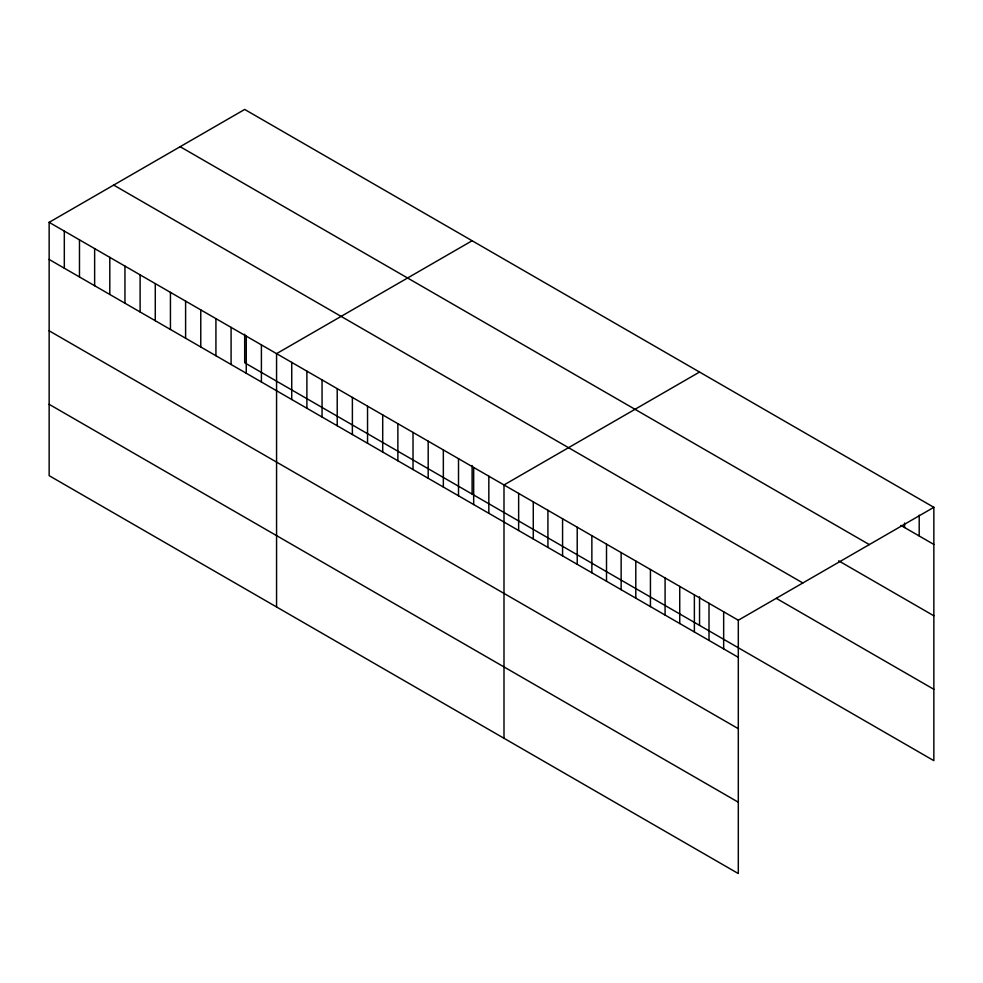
<?xml version="1.0" encoding="UTF-8"?>
<svg xmlns="http://www.w3.org/2000/svg" width="983" height="983" viewBox="0 0 983 983"><rect width="100%" height="100%" fill="white"/><g stroke="black" fill="none" stroke-linecap="round" stroke-linejoin="round"><path stroke-width="1.47" d="M49.15 222.342L738.307 620.224L738.307 873.555L49.15 475.674L49.15 222.342L244.693 109.445L933.85 507.326L933.85 760.658L244.693 362.776L244.693 334.232M472.11 240.749L276.567 353.647L276.567 606.978M699.54 372.053L503.996 484.938L503.996 738.27M738.307 620.224L933.85 507.326M900.895 525.413L933.85 544.435M180.159 146.7L869.316 544.582M838.659 560.826L933.85 615.788M113.684 185.087L802.841 582.968M776.423 598.414L933.85 689.304M49.15 259.451L738.307 657.332M49.15 330.804L738.307 728.686M49.15 404.32L738.307 802.202M919.203 515.203L919.203 535.981M904.557 523.079L904.557 527.527M723.66 611.77L723.66 648.878M709.013 603.316L709.013 640.425M699.54 596.841L699.54 625.372M694.379 594.862L694.379 631.971M679.732 586.409L679.732 623.517M665.086 577.943L665.086 615.051M650.439 569.489L650.439 606.597M635.792 561.035L635.792 598.143M621.145 552.581L621.145 589.689M606.511 544.127L606.511 581.236M591.864 535.674L591.864 572.782M577.218 527.22L577.218 564.328M562.571 518.766L562.571 555.874M547.924 510.312L547.924 547.42M533.278 501.858L533.278 538.967M518.643 493.405L518.643 530.513M488.834 476.19L488.834 513.298M473.671 467.441L473.671 504.549M472.11 465.537L472.11 494.08M458.508 458.68L458.508 495.788M443.345 449.931L443.345 487.04M428.183 441.183L428.183 478.291M413.02 432.422L413.02 469.53M397.869 423.673L397.869 460.781M382.706 414.912L382.706 452.02M367.544 406.163L367.544 443.272M352.381 397.415L352.381 434.523M337.218 388.654L337.218 425.762M322.055 379.905L322.055 417.013M306.893 371.144L306.893 408.252M291.73 362.395L291.73 399.503M261.404 344.886L261.404 381.994M246.254 336.137L246.254 373.245M231.091 327.388L231.091 364.496M215.928 318.627L215.928 355.735M200.765 309.878L200.765 346.987M185.603 301.117L185.603 338.226M170.44 292.369L170.44 329.477M155.277 283.62L155.277 320.728M140.114 274.859L140.114 311.967M124.952 266.11L124.952 303.219M109.801 257.362L109.801 294.47M94.638 248.601L94.638 285.709M79.476 239.852L79.476 276.96M64.313 231.091L64.313 268.199"/></g></svg>
